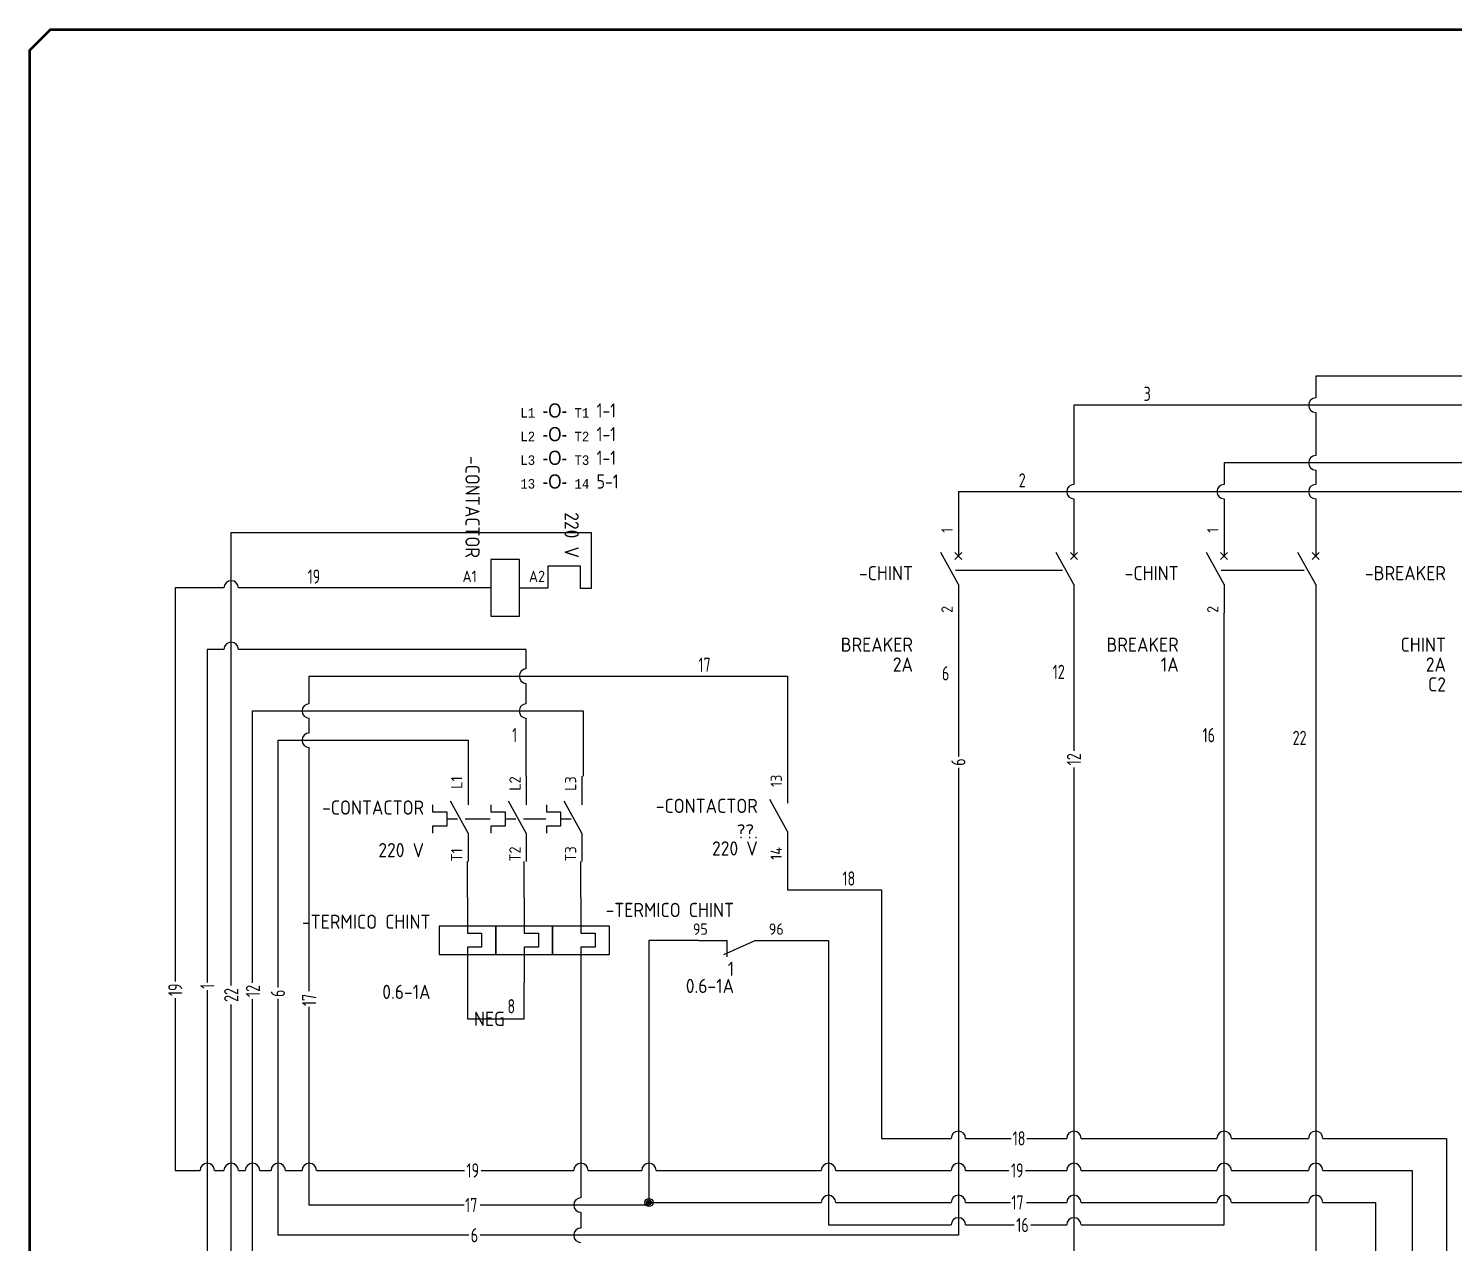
# Model space of a CAD drawing. Header units: inches. Extents: x 0 to 983, y 0 to 649.
# Drawn here: x 0 to 503, y 221 to 649 of the extents above; entities that cross this region are included whole.
import ezdxf
from ezdxf.enums import TextEntityAlignment as Align

# ---------------------------------------------------------------- set-up
doc = ezdxf.new("R2010")
doc.units = ezdxf.units.IN
doc.header["$MEASUREMENT"] = 0
for name, color, linetype in [('BLK_12_THHN', 250, 'Continuous'), ('DESC', 150, 'Continuous'), ('DESCCHILD', 20, 'Continuous'), ('LINK', 9, 'Continuous'), ('LOC', 8, 'Continuous'), ('MISC', 7, 'Continuous'), ('RED_14_THHN', 20, 'Continuous'), ('SYMS', 7, 'Continuous'), ('TAGS', 150, 'Continuous'), ('TERMS', 123, 'Continuous'), ('TITLE', 7, 'Continuous'), ('WHT_12_THHN', 254, 'Continuous'), ('WIRECOPY', 84, 'Continuous'), ('WIREFIXED', 7, 'Continuous'), ('XREF', 7, 'Continuous'), ('XREFCHILD', 134, 'Continuous')]:
    doc.layers.add(name, color=color, linetype=linetype)
doc.styles.add('WD_IEC', font='ISOCP2.shx', dxfattribs={"width": 0.9, "height": 4})

# ---------------------------------------------------------------- blocks, each defined once
blk = doc.blocks.new('NO_NUM_acade_title')
at = {"layer": 'TITLE', "const_width": 0.0312}
blk.add_lwpolyline([(30.594, 0.281), (30.594, 22.177), (30.344, 22.427), (0.281, 22.427), (0.031, 22.177), (0.031, 0.281), (0.281, 0.031), (30.344, 0.031)], close=True, dxfattribs=at)
blk = doc.blocks.new('VCB1')
for p, q in [((0, 7.5), (0, 2.5)), ((0, -2.5), (-3.12, 3.12)), ((0.62, 1.88), (-0.62, 3.12)), ((-0.62, 1.88), (0.62, 3.12)), ((0, -2.5), (0, -7.5))]:
    blk.add_line(p, q)
at = {"style": 'WD_IEC'}
for tag, p in [('INST', (-8, 5.25)), ('LOC', (-8, 1.75)), ('TAG1', (-8, -1.75)), ('RATING1', (-8, -6.35)), ('DESC1', (-8, -14.35)), ('DESC2', (-8, -17.85)), ('DESC3', (-8, -21.35))]:
    blk.add_attdef(tag, text='', height=2.5, dxfattribs=at).set_placement(p, align=Align.RIGHT)
at = {"style": 'WD_IEC', "flags": 1}
for tag, p, height in [('X2TERM01', (0, 7.5), 0.32), ('MFG', (2.75, 6.5), 1.5), ('CAT', (2.75, 4), 1.5), ('X4LINK', (-2, 0), 0.32), ('X1LINK', (-0.5, 0), 0.32), ('X8TERM02', (0, -7.5), 0.32), ('ASSYCODE', (1, -9), 1), ('FAMILY', (1, -10.5), 1), ('CATDESC', (1, -12), 1), ('CONTACT', (1, -13.5), 1), ('COMMON', (2.25, -14.75), 1)]:
    blk.add_attdef(tag, p, '', height=height, dxfattribs=at)
at = {"style": 'WD_IEC'}
blk.add_attdef('TERM01', text='', height=2, rotation=90, dxfattribs=at).set_placement((-1, 7.5), align=Align.RIGHT)
blk.add_attdef('TERM02', (-1, -7.5), '', height=2, rotation=90, dxfattribs=at)
at = {"lineweight": 15, "style": 'WD_IEC'}
blk.add_attdef('XREF', text='', height=2.5, dxfattribs=at).set_placement((-8, -10.35), align=Align.RIGHT)
blk = doc.blocks.new('VOL1')
for p, q in [((0, 7.5), (0, 1.25)), ((-5, 2.5), (-5, -2.5)), ((5, 2.5), (-5, 2.5)), ((0, 1.25), (2.5, 1.25)), ((2.5, 1.25), (2.5, -1.25)), ((5, -2.5), (5, 2.5)), ((-5, -2.5), (5, -2.5)), ((0, -1.25), (0, -7.5)), ((2.5, -1.25), (0, -1.25))]:
    blk.add_line(p, q)
at = {"style": 'WD_IEC'}
for tag, p in [('INST', (-6.5, 9)), ('LOC', (-6.5, 5.5)), ('TAG1', (-6.5, 2)), ('RATING1', (-6.5, -2.5)), ('XREF', (-6.5, -6.5)), ('DESC1', (-6.5, -10.35)), ('DESC2', (-6.5, -13.85)), ('DESC3', (-6.5, -17.35))]:
    blk.add_attdef(tag, text='', height=2.5, dxfattribs=at).set_placement(p, align=Align.RIGHT)
at = {"style": 'WD_IEC', "flags": 1}
for tag, p, height in [('X2TERM01', (0, 7.5), 0.32), ('MFG', (2.75, 6.5), 1.5), ('CAT', (2.75, 4), 1.5), ('X4LINK', (-5, 0), 0.32), ('X1LINK', (5, 0), 0.32), ('ASSYCODE', (1, -4), 1), ('FAMILY', (1, -5.5), 1), ('X8TERM02', (0, -7.5), 0.32), ('CATDESC', (1, -7), 1)]:
    blk.add_attdef(tag, p, '', height=height, dxfattribs=at)
at = {"style": 'WD_IEC'}
blk.add_attdef('TERM01', text='', height=2, rotation=90, dxfattribs=at).set_placement((-1, 7.5), align=Align.RIGHT)
blk.add_attdef('TERM02', (-1, -7.5), '', height=2, rotation=90, dxfattribs=at)
blk = doc.blocks.new('VOL2')
for p, q in [((0, 7.5), (0, 1.25)), ((-5, 2.5), (-5, -2.5)), ((5, 2.5), (-5, 2.5)), ((0, 1.25), (2.5, 1.25)), ((2.5, 1.25), (2.5, -1.25)), ((5, -2.5), (5, 2.5)), ((-5, -2.5), (5, -2.5)), ((0, -1.25), (0, -7.5)), ((2.5, -1.25), (0, -1.25))]:
    blk.add_line(p, q)
at = {"style": 'WD_IEC'}
for tag, p in [('INST', (-6.5, 9)), ('LOC', (-6.5, 5.5)), ('TAG2', (-6.5, 2)), ('RATING1', (-6.5, -2.5)), ('XREF', (-6.5, -6.5)), ('DESC1', (-6.5, -10.35)), ('DESC2', (-6.5, -13.85)), ('DESC3', (-6.5, -17.35))]:
    blk.add_attdef(tag, text='', height=2.5, dxfattribs=at).set_placement(p, align=Align.RIGHT)
at = {"style": 'WD_IEC', "flags": 1}
for tag, p, height in [('X2TERM01', (0, 7.5), 0.32), ('X4LINK', (-5, 0), 0.32), ('X1LINK', (5, 0), 0.32), ('FAMILY', (1, -5.5), 1), ('X8TERM02', (0, -7.5), 0.32)]:
    blk.add_attdef(tag, p, '', height=height, dxfattribs=at)
at = {"style": 'WD_IEC'}
blk.add_attdef('TERM01', text='', height=2, rotation=90, dxfattribs=at).set_placement((-1, 7.5), align=Align.RIGHT)
blk.add_attdef('TERM02', (-1, -7.5), '', height=2, rotation=90, dxfattribs=at)
blk = doc.blocks.new('VOL21')
for p, q in [((0, 7.5), (0, 2.5)), ((0, -2.5), (-3.125, 3.125)), ((-6.25, 2.5), (-6.25, 1.25)), ((-6.25, 1.25), (-3.75, 1.25)), ((-3.75, 1.25), (-3.75, -1.25)), ((-3.75, 0), (-1.875, 0)), ((-6.25, -1.25), (-6.25, -2.5)), ((-3.75, -1.25), (-6.25, -1.25)), ((0, -2.5), (0, -7.5))]:
    blk.add_line(p, q)
at = {"style": 'WD_IEC'}
for tag, p in [('INST', (-7.75, 6.75)), ('LOC', (-7.75, 3.75)), ('TAG2', (-7.75, 0.75)), ('XREF', (-7.75, -3.75)), ('DESC1', (-7.75, -6.75)), ('DESC2', (-7.75, -9.75)), ('DESC3', (-7.75, -12.75))]:
    blk.add_attdef(tag, text='', height=2.5, dxfattribs=at).set_placement(p, align=Align.RIGHT)
at = {"style": 'WD_IEC', "flags": 1}
for tag, p, height in [('X2TERM01', (0, 7.5), 0.32), ('X4LINK', (-6.375, 0), 0.32), ('X1LINK', (-0.5, 0), 0.32), ('CONTACT', (4, -3.5), 1), ('FAMILY', (4, -5), 1), ('COMMON', (5.25, -4.75), 1), ('X8TERM02', (0, -7.5), 0.32)]:
    blk.add_attdef(tag, p, '', height=height, dxfattribs=at)
at = {"style": 'WD_IEC'}
blk.add_attdef('TERM01', text='', height=2, rotation=90, dxfattribs=at).set_placement((-1, 7.5), align=Align.RIGHT)
blk.add_attdef('TERM02', (-1, -7.5), '', height=2, rotation=90, dxfattribs=at)
blk = doc.blocks.new('HT0_LGENERIC')
at = {"style": 'WD_IEC'}
blk.add_attdef('COLOR', text='', height=2.5, dxfattribs=at).set_placement((0, 0), align=Align.MIDDLE_CENTER)
for tag, p in [('X4_TINY_DOT_DONT_REMOVE', (-2.5, 0)), ('X1_TINY_DOT_DONT_REMOVE', (2.5, 0))]:
    blk.add_attdef(tag, p, '', height=0.002, dxfattribs=at)
at = {"style": 'WD_IEC', "flags": 1}
for tag, p in [('X4TERM01', (-2.5, 0)), ('X1TERM01', (2.5, 0))]:
    blk.add_attdef(tag, p, '', height=0.2, dxfattribs=at)
blk = doc.blocks.new('VMS1')
for p, q in [((0, 2.5), (0, 7.5)), ((0, -2.5), (0, -7.5))]:
    blk.add_line(p, q)
blk.add_lwpolyline([(-5, 2.5), (-5, -2.5), (5, -2.5), (5, 2.5)], close=True)
at = {"style": 'WD_IEC'}
for tag, p in [('INST', (-5.25, 10.5)), ('LOC', (-5.25, 7.5)), ('TAG1', (-5.25, 4.5)), ('DESC1', (-5.25, -6.85)), ('DESC2', (-5.25, -9.85)), ('DESC3', (-5.25, -12.85))]:
    blk.add_attdef(tag, text='', height=2.5, dxfattribs=at).set_placement(p, align=Align.RIGHT)
at = {"style": 'WD_IEC', "flags": 1}
for tag, p, height in [('X2TERM01', (0, 7.5), 0.32), ('X4LINK', (-5, 0), 0.32), ('X1LINK', (5, 0), 0.32), ('ASSYCODE', (1, -4), 1), ('FAMILY', (1, -5.5), 1), ('X8TERM02', (0, -7.5), 0.32), ('CATDESC', (1, -7), 1)]:
    blk.add_attdef(tag, p, '', height=height, dxfattribs=at)
at = {"style": 'WD_IEC'}
blk.add_attdef('TERM01', text='', height=2, rotation=90, dxfattribs=at).set_placement((-1, 7.5), align=Align.RIGHT)
at = {"style": 'WD_IEC', "flags": 9}
for tag, p in [('MFG', (-6, 1)), ('CAT', (-6, -1.5))]:
    blk.add_attdef(tag, text='', height=1.5, dxfattribs=at).set_placement(p, align=Align.RIGHT)
at = {"style": 'WD_IEC'}
blk.add_attdef('TERM02', (-1, -7.5), '', height=2, rotation=90, dxfattribs=at)
at = {"lineweight": 9, "style": 'WD_IEC'}
for tag, p in [('NO', (-5.5, -16.5)), ('NC', (-5.5, -19.5))]:
    blk.add_attdef(tag, text='', height=2.5, dxfattribs=at).set_placement(p, align=Align.TOP_RIGHT)
for tag, p in [('XREFNO', (-4, -16.5)), ('XREFNC', (-4, -19.5))]:
    blk.add_attdef(tag, text='', height=2.5, dxfattribs=at).set_placement(p, align=Align.TOP_LEFT)
blk = doc.blocks.new('VCR21')
for p, q in [((0, 7.5), (0, 2.5)), ((0, -2.5), (-3.12, 3.12)), ((0, -2.5), (0, -7.5))]:
    blk.add_line(p, q)
at = {"style": 'WD_IEC'}
for tag, p in [('INST', (-5.25, 6.75)), ('LOC', (-5.25, 3.75)), ('TAG2', (-5.25, 0.75)), ('XREF', (-5.25, -3.75)), ('DESC1', (-5.25, -6.75)), ('DESC2', (-5.25, -9.75)), ('DESC3', (-5.25, -12.75))]:
    blk.add_attdef(tag, text='', height=2.5, dxfattribs=at).set_placement(p, align=Align.RIGHT)
at = {"style": 'WD_IEC', "flags": 1}
for tag, p, height in [('X2TERM01', (0, 7.5), 0.32), ('X4LINK', (-2.75, 0), 0.32), ('X1LINK', (-0.5, 0), 0.32), ('CONTACT', (4, -3.5), 1), ('FAMILY', (4, -5), 1), ('COMMON', (5.25, -4.75), 1), ('X8TERM02', (0, -7.5), 0.32)]:
    blk.add_attdef(tag, p, '', height=height, dxfattribs=at)
at = {"style": 'WD_IEC'}
blk.add_attdef('TERM01', text='', height=2, rotation=90, dxfattribs=at).set_placement((-1, 7.5), align=Align.RIGHT)
blk.add_attdef('TERM02', (-1, -7.5), '', height=2, rotation=90, dxfattribs=at)
blk = doc.blocks.new('HCR22')
for p, q in [((-7.5, 0), (-2.5, 0)), ((2.5, 0), (-3.125, -2.5)), ((-2.5, 0), (-2.5, -2.8678)), ((2.5, 0), (7.5, 0))]:
    blk.add_line(p, q)
at = {"style": 'WD_IEC'}
for tag, p in [('INST', (-1.25, 10.125)), ('LOC', (-1.25, 7.125)), ('TAG2', (-1.25, 4.125)), ('DESC1', (-1.25, -9.25)), ('DESC2', (-1.25, -12.25)), ('DESC3', (-1.25, -15.25))]:
    blk.add_attdef(tag, text='', height=2.5, dxfattribs=at).set_placement(p, align=Align.RIGHT)
for tag, p, height, flags in [('TERM01', (-8.5, 1), 2, 8), ('X4TERM01', (-7.5, 0), 0.32, 1), ('X1TERM02', (7.5, 0), 0.32, 1), ('X2LINK', (0, -0.5), 0.32, 1), ('X8LINK', (0, -1.5), 0.32, 1), ('CONTACT', (7.75, -2.25), 1, 1), ('COMMON', (9, -3.5), 1, 1), ('FAMILY', (7.75, -3.75), 1, 1)]:
    blk.add_attdef(tag, p, '', height=height, dxfattribs=dict(at, flags=flags))
at = {"style": 'WD_IEC', "flags": 8}
for tag, height, p in [('TERM02', 2, (7.5, 1)), ('XREF', 2.5, (-1.25, -6.25))]:
    blk.add_attdef(tag, text='', height=height, dxfattribs=at).set_placement(p, align=Align.RIGHT)
blk = doc.blocks.new('WDDOT')
for radius in [0.72, 0.449, 0.223]:
    blk.add_circle((0, 0), radius)
blk = doc.blocks.new('WD_WNV')
at = {"linetype": 'Continuous', "style": 'WD_IEC', "width": 0.8}
blk.add_attdef('WIRENO', text='', height=2.5, dxfattribs=at).set_placement((-1.6, 0), align=Align.MIDDLE_RIGHT)
at = {"style": 'WD_IEC', "flags": 1}
for tag, p in [('W08USER', (-1, 0.375)), ('W04USER', (-1, 0.875)), ('W05USER', (-1, 0.75)), ('W09USER', (-1, 0.25)), ('W03USER', (-1, 1)), ('W06USER', (-1, 0.625)), ('W07USER', (-1, 0.5)), ('W02USER', (-1, 1.125)), ('W01USER', (-1, 1.25)), ('W10USER', (-1, 0.125))]:
    blk.add_attdef(tag, text='', height=0.08, dxfattribs=at).set_placement(p, align=Align.CENTER)
blk = doc.blocks.new('WD_WNH')
at = {"linetype": 'Continuous', "style": 'WD_IEC', "width": 0.8}
blk.add_attdef('WIRENO', text='', height=2.5, dxfattribs=at).set_placement((0, 0.75), align=Align.CENTER)
at = {"style": 'WD_IEC', "flags": 1}
for tag, p in [('W08USER', (0, 0.375)), ('W04USER', (0, 0.875)), ('W05USER', (0, 0.75)), ('W09USER', (0, 0.25)), ('W03USER', (0, 1)), ('W06USER', (0, 0.625)), ('W07USER', (0, 0.5)), ('W02USER', (0, 1.125)), ('W01USER', (0, 1.25)), ('W10USER', (0, 0.125))]:
    blk.add_attdef(tag, text='', height=0.08, dxfattribs=at).set_placement(p, align=Align.CENTER)
blk = doc.blocks.new('VT0_WGENERIC')
at = {"style": 'WD_IEC'}
for tag, p in [('X1_TINY_DOT_DONT_REMOVE', (0, 5)), ('X4_TINY_DOT_DONT_REMOVE', (0, -5))]:
    blk.add_attdef(tag, p, '', height=0.002, rotation=90, dxfattribs=at)
at = {"style": 'WD_IEC', "flags": 1}
for tag, p in [('X2TERM01', (0, 5)), ('X8TERM01', (0, -5))]:
    blk.add_attdef(tag, p, '', height=0.2, dxfattribs=at)
at = {"style": 'WD_IEC', "width": 0.8}
blk.add_attdef('WIRENO', text='', height=2.5, rotation=90, dxfattribs=at).set_placement((0, 0), align=Align.MIDDLE_CENTER)
blk = doc.blocks.new('HT0_WGENERIC')
at = {"style": 'WD_IEC'}
for tag, p in [('X4_TINY_DOT_DONT_REMOVE', (-5, 0)), ('X1_TINY_DOT_DONT_REMOVE', (5, 0))]:
    blk.add_attdef(tag, p, '', height=0.002, dxfattribs=at)
at = {"style": 'WD_IEC', "flags": 1}
for tag, p in [('X4TERM01', (-5, 0)), ('X1TERM01', (5, 0))]:
    blk.add_attdef(tag, p, '', height=0.2, dxfattribs=at)
at = {"style": 'WD_IEC', "width": 0.8}
blk.add_attdef('WIRENO', text='', height=2.5, dxfattribs=at).set_placement((0, 0), align=Align.MIDDLE_CENTER)

msp = doc.modelspace()

# ---------------------------------------------------------------- linework, layer by layer
at = {"layer": 'BLK_12_THHN'}
for p, q in [((571.24, 496.09), (421.7, 496.09)), ((421.7, 496.09), (421.7, 488.47)), ((565.75, 485.93), (328.08, 485.93)), ((328.08, 485.93), (328.08, 473.23)), ((421.7, 483.39), (421.7, 473.23)), ((69.36, 452.03), (52.15, 452.03)), ((52.15, 452.03), (52.15, 313.39)), ((153.41, 452.03), (74.44, 452.03)), ((328.08, 443.23), (328.08, 392.68)), ((421.7, 227.61), (421.7, 443.23)), ((69.36, 430.38), (63.46, 430.38)), ((63.46, 430.38), (63.49, 313.07)), ((175.87, 430.38), (74.44, 430.38)), ((175.87, 423.48), (175.87, 430.38)), ((99.41, 411.21), (99.41, 420.94)), ((99.41, 420.94), (267.91, 420.94)), ((175.87, 411.21), (175.87, 418.4)), ((267.91, 420.94), (267.91, 386.24)), ((99.41, 400.89), (99.41, 406.13)), ((175.87, 385.65), (175.87, 406.13)), ((88.47, 398.35), (155.35, 398.35)), ((88.47, 311.24), (88.47, 398.35)), ((155.35, 398.35), (155.35, 385.65)), ((99.41, 310), (99.41, 395.81)), ((328.08, 388.64), (328.08, 223.96)), ((267.91, 356.24), (267.91, 345.66)), ((267.91, 345.66), (300.97, 345.66)), ((300.97, 345.66), (300.97, 258.11)), ((236.55, 327.82), (219.07, 327.82)), ((219.07, 327.82), (219.07, 234.62)), ((266.55, 327.82), (282.32, 327.82)), ((282.32, 327.82), (282.32, 227.61)), ((52.15, 307.51), (52.15, 246.81)), ((63.46, 310.27), (63.49, 104.79)), ((88.47, 223.96), (88.47, 307.21)), ((99.41, 234.62), (99.41, 304.4)), ((300.97, 258.11), (325.54, 258.11)), ((330.62, 258.11), (346.63, 258.11)), ((352.23, 258.11), (366.23, 258.11)), ((371.31, 258.11), (419.16, 258.11)), ((424.24, 258.11), (451.41, 258.11)), ((456.49, 258.11), (499.99, 258.11)), ((499.99, 258.11), (499.99, 153.34)), ((52.15, 246.81), (60.92, 246.81)), ((66, 246.81), (69.36, 246.81)), ((74.44, 246.81), (76.88, 246.81)), ((81.96, 246.81), (85.93, 246.81)), ((91.01, 246.81), (96.87, 246.81)), ((101.95, 246.81), (154.06, 246.81)), ((159.94, 246.81), (192.58, 246.81)), ((197.66, 246.81), (216.53, 246.81)), ((221.61, 246.81), (279.78, 246.81)), ((284.86, 246.81), (325.54, 246.81)), ((330.62, 246.81), (345.87, 246.81)), ((351.76, 246.81), (366.23, 246.81)), ((371.31, 246.81), (419.16, 246.81)), ((424.24, 246.81), (451.41, 246.81)), ((456.49, 246.81), (487.96, 246.81)), ((487.96, 246.81), (487.96, 155.32)), ((154.01, 234.62), (99.41, 234.62)), ((219.07, 234.62), (159.61, 234.62)), ((219.07, 235.52), (279.78, 235.52)), ((284.86, 235.52), (325.54, 235.52)), ((330.62, 235.52), (346.44, 235.52)), ((352.04, 235.52), (366.23, 235.52)), ((371.31, 235.52), (419.16, 235.52)), ((424.24, 235.52), (451.41, 235.52)), ((456.49, 235.52), (475.02, 235.52)), ((475.02, 235.52), (475.02, 153.77)), ((282.32, 227.61), (325.54, 227.61)), ((330.62, 227.61), (347.76, 227.61)), ((353.55, 227.61), (366.23, 227.61)), ((371.31, 227.61), (421.7, 227.61)), ((155.59, 223.96), (88.47, 223.96)), ((328.08, 223.96), (159.63, 223.96))]:
    msp.add_line(p, q, dxfattribs=at)
for centre, start, end in [((421.7, 485.93), 90, 270), ((71.9, 452.03), 0, 180), ((71.9, 430.38), 0, 180), ((175.87, 420.94), 90, 270), ((99.41, 408.67), 90, 270), ((175.87, 408.67), 90, 270), ((99.41, 398.35), 90, 270), ((328.08, 258.11), 0, 180), ((368.77, 258.11), 0, 180), ((421.7, 258.11), 0, 180), ((453.95, 258.11), 0, 180), ((63.46, 246.81), 0, 180), ((71.9, 246.81), 0, 180), ((79.42, 246.81), 0, 180), ((88.47, 246.81), 0, 180), ((99.41, 246.81), 0, 180), ((195.12, 246.81), 0, 180), ((219.07, 246.81), 0, 180), ((282.32, 246.81), 0, 180), ((328.08, 246.81), 0, 180), ((368.77, 246.81), 0, 180), ((421.7, 246.81), 0, 180), ((453.95, 246.81), 0, 180), ((282.32, 235.52), 0, 180), ((328.08, 235.52), 0, 180), ((368.77, 235.52), 0, 180), ((421.7, 235.52), 0, 180), ((453.95, 235.52), 0, 180), ((328.08, 227.61), 0, 180), ((368.77, 227.61), 0, 180)]:
    msp.add_arc(centre, 2.54, start, end, dxfattribs=at)
at = {"layer": 'LINK'}
for points in [[(327.08, 458.23), (364.77, 458.23)], [(420.7, 458.23), (449.95, 458.23)], [(154.35, 370.65), (163.12, 370.65)], [(174.87, 370.65), (182.7, 370.65)], [(165.12, 327.92), (165.12, 327.92)], [(185.12, 327.92), (185.12, 327.92)]]:
    msp.add_lwpolyline(points, dxfattribs=at)
at = {"layer": 'RED_14_THHN'}
for p, q in [((591.58, 526.57), (453.95, 526.57)), ((453.95, 526.57), (453.95, 518.95)), ((582.39, 516.41), (368.77, 516.41)), ((368.77, 516.41), (368.77, 488.47)), ((453.95, 513.87), (453.95, 498.63)), ((453.95, 493.55), (453.95, 488.47)), ((368.77, 483.39), (368.77, 473.23)), ((453.95, 483.39), (453.95, 473.23)), ((71.9, 471.51), (82.26, 471.51)), ((71.9, 311.98), (71.9, 471.51)), ((82.26, 471.51), (198.72, 471.51)), ((198.72, 471.51), (198.72, 451.81)), ((194.97, 459.7), (183.41, 459.7)), ((183.41, 459.7), (183.41, 452.08)), ((194.97, 451.81), (194.97, 459.7)), ((198.72, 451.81), (194.97, 451.81)), ((368.77, 443.23), (368.77, 394.58)), ((453.95, 443.23), (453.95, 206)), ((79.42, 408.67), (195.91, 408.67)), ((79.42, 312.95), (79.42, 408.67)), ((195.91, 408.67), (195.91, 385.65)), ((368.77, 388.74), (368.77, 214.46)), ((195.12, 312.92), (195.12, 237.16)), ((79.42, 214.46), (79.42, 307.11)), ((71.9, 206), (71.9, 305.24)), ((195.12, 232.08), (195.12, 226.5))]:
    msp.add_line(p, q, dxfattribs=at)
for centre in [(453.95, 516.41), (453.95, 496.09), (368.77, 485.93), (453.95, 485.93), (195.12, 234.62), (195.12, 223.96)]:
    msp.add_arc(centre, 2.54, 90, 270, dxfattribs=at)
at = {"layer": 'WHT_12_THHN'}
for p, q in [((155.12, 342.92), (155.12, 355.65)), ((175.12, 342.92), (175.12, 355.65)), ((195.12, 342.92), (195.12, 355.65)), ((155.12, 312.92), (155.12, 300.22)), ((175.12, 300.22), (175.12, 312.92)), ((155.12, 300.22), (157.51, 300.22)), ((157.51, 300.22), (170.1, 300.22)), ((170.1, 300.22), (175.12, 300.22))]:
    msp.add_line(p, q, dxfattribs=at)

# ---------------------------------------------------------------- block references
at = {"layer": 'LOC', "color": 7, "xscale": 28.93527259246057, "yscale": 28.93527259246057, "zscale": 28.93527259246057}
msp.add_blockref('NO_NUM_acade_title', (0.04, -0.28), dxfattribs=at)
at = {"layer": 'SYMS'}
ref = msp.add_blockref('VMS1', (168.41, 452.08), dxfattribs=dict(at, xscale=2, yscale=2, zscale=2, rotation=270))
ref.add_attrib('TERM02', 'A2', (176.77, 454.08), dxfattribs={"layer": 'TERMS', "height": 4, "style": 'WD_IEC'})
ref.add_attrib('TERM01', 'A1', dxfattribs={"layer": 'TERMS', "height": 4, "style": 'WD_IEC'}).set_placement((158.41, 454.08), align=Align.RIGHT)
ref.add_attrib('DESC1', '220 V', dxfattribs={"layer": 'DESC', "height": 5, "rotation": 270, "style": 'WD_IEC'}).set_placement((189.36, 462.58), align=Align.RIGHT)
ref.add_attrib('TAG1', '-CONTACTOR', dxfattribs={"layer": 'TAGS', "height": 5, "rotation": 270, "style": 'WD_IEC'}).set_placement((154.41, 462.58), align=Align.RIGHT)
ref = msp.add_blockref('VCB1', (328.08, 458.23), dxfattribs=dict(at, xscale=2, yscale=2, zscale=2))
ref.add_attrib('TERM02', '2', (326.08, 443.23), dxfattribs={"layer": 'TERMS', "height": 4, "rotation": 90, "style": 'WD_IEC'})
ref.add_attrib('TERM01', '1', dxfattribs={"layer": 'TERMS', "height": 4, "rotation": 90, "style": 'WD_IEC'}).set_placement((326.08, 473.23), align=Align.RIGHT)
ref.add_attrib('DESC2', '2A', dxfattribs={"layer": 'DESC', "height": 5, "style": 'WD_IEC'}).set_placement((312.08, 422.53), align=Align.RIGHT)
ref.add_attrib('DESC1', 'BREAKER', dxfattribs={"layer": 'DESC', "height": 5, "style": 'WD_IEC'}).set_placement((312.08, 429.53), align=Align.RIGHT)
ref.add_attrib('TAG1', '-CHINT', dxfattribs={"layer": 'TAGS', "height": 5, "style": 'WD_IEC'}).set_placement((312.08, 454.73), align=Align.RIGHT)
at = {"layer": 'SYMS', "xscale": 2, "yscale": 2, "zscale": 2}
for name, p in [('VCB1', (368.77, 458.23)), ('VCB1', (453.95, 458.23)), ('VOL2', (175.12, 327.92)), ('VOL2', (195.12, 327.92)), ('WDDOT', (219.07, 235.52))]:
    msp.add_blockref(name, p, dxfattribs=at)
at = {"layer": 'SYMS'}
ref = msp.add_blockref('VCB1', (421.7, 458.23), dxfattribs=dict(at, xscale=2, yscale=2, zscale=2))
ref.add_attrib('TERM02', '2', (419.7, 443.23), dxfattribs={"layer": 'TERMS', "height": 4, "rotation": 90, "style": 'WD_IEC'})
ref.add_attrib('TERM01', '1', dxfattribs={"layer": 'TERMS', "height": 4, "rotation": 90, "style": 'WD_IEC'}).set_placement((419.7, 473.23), align=Align.RIGHT)
ref.add_attrib('DESC2', '1A', dxfattribs={"layer": 'DESC', "height": 5, "style": 'WD_IEC'}).set_placement((405.7, 422.53), align=Align.RIGHT)
ref.add_attrib('DESC1', 'BREAKER', dxfattribs={"layer": 'DESC', "height": 5, "style": 'WD_IEC'}).set_placement((405.7, 429.53), align=Align.RIGHT)
ref.add_attrib('TAG1', '-CHINT', dxfattribs={"layer": 'TAGS', "height": 5, "style": 'WD_IEC'}).set_placement((405.7, 454.73), align=Align.RIGHT)
ref = msp.add_blockref('VCB1', (515.84, 458.23), dxfattribs=dict(at, xscale=2, yscale=2, zscale=2))
ref.add_attrib('TERM02', '2', (513.84, 443.23), dxfattribs={"layer": 'TERMS', "height": 4, "rotation": 90, "style": 'WD_IEC'})
ref.add_attrib('TERM01', '1', dxfattribs={"layer": 'TERMS', "height": 4, "rotation": 90, "style": 'WD_IEC'}).set_placement((513.84, 473.23), align=Align.RIGHT)
ref.add_attrib('DESC3', 'C2', dxfattribs={"layer": 'DESC', "height": 5, "style": 'WD_IEC'}).set_placement((499.84, 415.53), align=Align.RIGHT)
ref.add_attrib('DESC2', '2A', dxfattribs={"layer": 'DESC', "height": 5, "style": 'WD_IEC'}).set_placement((499.84, 422.53), align=Align.RIGHT)
ref.add_attrib('DESC1', 'CHINT', dxfattribs={"layer": 'DESC', "height": 5, "style": 'WD_IEC'}).set_placement((499.84, 429.53), align=Align.RIGHT)
ref.add_attrib('TAG1', '-BREAKER', dxfattribs={"layer": 'TAGS', "height": 5, "style": 'WD_IEC'}).set_placement((499.84, 454.73), align=Align.RIGHT)
ref = msp.add_blockref('VT0_WGENERIC', (328.08, 390.66), dxfattribs=dict(at, xscale=2, yscale=2, zscale=2))
ref.add_attrib('X4_TINY_DOT_DONT_REMOVE', '.', (328.08, 388.64), dxfattribs={"layer": 'MISC', "height": 0.004, "rotation": 90, "style": 'WD_IEC'})
ref.add_attrib('X1_TINY_DOT_DONT_REMOVE', '.', (328.08, 392.68), dxfattribs={"layer": 'MISC', "height": 0.004, "rotation": 90, "style": 'WD_IEC'})
ref.add_attrib('WIRENO', '6', dxfattribs={"layer": 'WIRECOPY', "height": 5, "rotation": 90, "style": 'WD_IEC', "width": 0.8}).set_placement((328.08, 390.66), align=Align.MIDDLE_CENTER)
ref = msp.add_blockref('VT0_WGENERIC', (368.77, 391.66), dxfattribs=dict(at, xscale=2, yscale=2, zscale=2))
ref.add_attrib('X4_TINY_DOT_DONT_REMOVE', '.', (368.77, 388.74), dxfattribs={"layer": 'MISC', "height": 0.004, "rotation": 90, "style": 'WD_IEC'})
ref.add_attrib('X1_TINY_DOT_DONT_REMOVE', '.', (368.77, 394.58), dxfattribs={"layer": 'MISC', "height": 0.004, "rotation": 90, "style": 'WD_IEC'})
ref.add_attrib('WIRENO', '12', dxfattribs={"layer": 'WIRECOPY', "height": 5, "rotation": 90, "style": 'WD_IEC', "width": 0.8}).set_placement((368.77, 391.66), align=Align.MIDDLE_CENTER)
ref = msp.add_blockref('VOL21', (155.35, 370.65), dxfattribs=dict(at, xscale=2, yscale=2, zscale=2))
ref.add_attrib('TERM02', 'T1', (153.35, 355.65), dxfattribs={"layer": 'TERMS', "height": 4, "rotation": 90, "style": 'WD_IEC'})
ref.add_attrib('TERM01', 'L1', dxfattribs={"layer": 'TERMS', "height": 4, "rotation": 90, "style": 'WD_IEC'}).set_placement((153.35, 385.65), align=Align.RIGHT)
ref.add_attrib('DESC1', '220 V', dxfattribs={"layer": 'DESCCHILD', "height": 5, "style": 'WD_IEC'}).set_placement((139.85, 357.15), align=Align.RIGHT)
ref.add_attrib('TAG2', '-CONTACTOR', dxfattribs={"layer": 'TAGS', "height": 5, "style": 'WD_IEC'}).set_placement((139.85, 372.15), align=Align.RIGHT)
ref = msp.add_blockref('VOL21', (175.87, 370.65), dxfattribs=dict(at, xscale=2, yscale=2, zscale=2))
ref.add_attrib('TERM02', 'T2', (173.87, 355.65), dxfattribs={"layer": 'TERMS', "height": 4, "rotation": 90, "style": 'WD_IEC'})
ref.add_attrib('TERM01', 'L2', dxfattribs={"layer": 'TERMS', "height": 4, "rotation": 90, "style": 'WD_IEC'}).set_placement((173.87, 385.65), align=Align.RIGHT)
ref = msp.add_blockref('VOL21', (195.45, 370.65), dxfattribs=dict(at, xscale=2, yscale=2, zscale=2))
ref.add_attrib('TERM02', 'T3', (193.45, 355.65), dxfattribs={"layer": 'TERMS', "height": 4, "rotation": 90, "style": 'WD_IEC'})
ref.add_attrib('TERM01', 'L3', dxfattribs={"layer": 'TERMS', "height": 4, "rotation": 90, "style": 'WD_IEC'}).set_placement((193.45, 385.65), align=Align.RIGHT)
ref = msp.add_blockref('VCR21', (267.91, 371.24), dxfattribs=dict(at, xscale=2, yscale=2, zscale=2))
ref.add_attrib('TERM02', '14', (265.91, 356.24), dxfattribs={"layer": 'TERMS', "height": 4, "rotation": 90, "style": 'WD_IEC'})
ref.add_attrib('TERM01', '13', dxfattribs={"layer": 'TERMS', "height": 4, "rotation": 90, "style": 'WD_IEC'}).set_placement((265.91, 386.24), align=Align.RIGHT)
ref.add_attrib('XREF', '??.', dxfattribs={"layer": 'XREFCHILD', "height": 5, "style": 'WD_IEC'}).set_placement((257.41, 363.74), align=Align.RIGHT)
ref.add_attrib('DESC1', '220 V', dxfattribs={"layer": 'DESCCHILD', "height": 5, "style": 'WD_IEC'}).set_placement((257.41, 357.74), align=Align.RIGHT)
ref.add_attrib('TAG2', '-CONTACTOR', dxfattribs={"layer": 'TAGS', "height": 5, "style": 'WD_IEC'}).set_placement((257.41, 372.74), align=Align.RIGHT)
ref = msp.add_blockref('VOL1', (155.12, 327.92), dxfattribs=dict(at, xscale=2, yscale=2, zscale=2))
ref.add_attrib('DESC1', '0.6-1A', dxfattribs={"layer": 'DESC', "height": 5, "style": 'WD_IEC'}).set_placement((142.12, 307.22), align=Align.RIGHT)
ref.add_attrib('TAG1', '-TERMICO CHINT', dxfattribs={"layer": 'TAGS', "height": 5, "style": 'WD_IEC'}).set_placement((142.12, 331.92), align=Align.RIGHT)
ref = msp.add_blockref('HCR22', (251.55, 327.82), dxfattribs=dict(at, xscale=2, yscale=2, zscale=2))
ref.add_attrib('TERM02', '96', dxfattribs={"layer": 'TERMS', "height": 4, "style": 'WD_IEC', "flags": 8}).set_placement((266.55, 329.82), align=Align.RIGHT)
ref.add_attrib('TERM01', '95', (234.55, 329.82), dxfattribs={"layer": 'TERMS', "height": 4, "style": 'WD_IEC', "flags": 8})
ref.add_attrib('XREF', '1', dxfattribs={"layer": 'XREFCHILD', "height": 5, "style": 'WD_IEC', "flags": 8}).set_placement((249.05, 315.32), align=Align.RIGHT)
ref.add_attrib('DESC1', '0.6-1A', dxfattribs={"layer": 'DESCCHILD', "height": 5, "style": 'WD_IEC'}).set_placement((249.05, 309.32), align=Align.RIGHT)
ref.add_attrib('TAG2', '-TERMICO CHINT', dxfattribs={"layer": 'TAGS', "height": 5, "style": 'WD_IEC'}).set_placement((249.05, 336.07), align=Align.RIGHT)
ref = msp.add_blockref('VT0_WGENERIC', (52.19, 310.45), dxfattribs=dict(at, xscale=2, yscale=2, zscale=2))
ref.add_attrib('X4_TINY_DOT_DONT_REMOVE', '.', (52.19, 307.51), dxfattribs={"layer": 'MISC', "height": 0.004, "rotation": 90, "style": 'WD_IEC'})
ref.add_attrib('X1_TINY_DOT_DONT_REMOVE', '.', (52.19, 313.39), dxfattribs={"layer": 'MISC', "height": 0.004, "rotation": 90, "style": 'WD_IEC'})
ref.add_attrib('WIRENO', '19', dxfattribs={"layer": 'WIRECOPY', "height": 5, "rotation": 90, "style": 'WD_IEC', "width": 0.8}).set_placement((52.19, 310.45), align=Align.MIDDLE_CENTER)
ref = msp.add_blockref('VT0_WGENERIC', (63.49, 311.67), dxfattribs=dict(at, xscale=2, yscale=2, zscale=2))
ref.add_attrib('X4_TINY_DOT_DONT_REMOVE', '.', (63.49, 310.27), dxfattribs={"layer": 'MISC', "height": 0.004, "rotation": 90, "style": 'WD_IEC'})
ref.add_attrib('X1_TINY_DOT_DONT_REMOVE', '.', (63.49, 313.07), dxfattribs={"layer": 'MISC', "height": 0.004, "rotation": 90, "style": 'WD_IEC'})
ref.add_attrib('WIRENO', '1', dxfattribs={"layer": 'WIRECOPY', "height": 5, "rotation": 90, "style": 'WD_IEC', "width": 0.8}).set_placement((63.49, 311.67), align=Align.MIDDLE_CENTER)
ref = msp.add_blockref('VT0_WGENERIC', (71.9, 308.61), dxfattribs=dict(at, xscale=2, yscale=2, zscale=2))
ref.add_attrib('X4_TINY_DOT_DONT_REMOVE', '.', (71.9, 305.24), dxfattribs={"layer": 'MISC', "height": 0.004, "rotation": 90, "style": 'WD_IEC'})
ref.add_attrib('X1_TINY_DOT_DONT_REMOVE', '.', (71.9, 311.98), dxfattribs={"layer": 'MISC', "height": 0.004, "rotation": 90, "style": 'WD_IEC'})
ref.add_attrib('WIRENO', '22', dxfattribs={"layer": 'WIRECOPY', "height": 5, "rotation": 90, "style": 'WD_IEC', "width": 0.8}).set_placement((71.9, 308.61), align=Align.MIDDLE_CENTER)
ref = msp.add_blockref('VT0_WGENERIC', (79.54, 310.03), dxfattribs=dict(at, xscale=2, yscale=2, zscale=2))
ref.add_attrib('X4_TINY_DOT_DONT_REMOVE', '.', (79.54, 307.11), dxfattribs={"layer": 'MISC', "height": 0.004, "rotation": 90, "style": 'WD_IEC'})
ref.add_attrib('X1_TINY_DOT_DONT_REMOVE', '.', (79.54, 312.95), dxfattribs={"layer": 'MISC', "height": 0.004, "rotation": 90, "style": 'WD_IEC'})
ref.add_attrib('WIRENO', '12', dxfattribs={"layer": 'WIRECOPY', "height": 5, "rotation": 90, "style": 'WD_IEC', "width": 0.8}).set_placement((79.54, 310.03), align=Align.MIDDLE_CENTER)
ref = msp.add_blockref('VT0_WGENERIC', (88.35, 309.22), dxfattribs=dict(at, xscale=2, yscale=2, zscale=2))
ref.add_attrib('X4_TINY_DOT_DONT_REMOVE', '.', (88.35, 307.21), dxfattribs={"layer": 'MISC', "height": 0.004, "rotation": 90, "style": 'WD_IEC'})
ref.add_attrib('X1_TINY_DOT_DONT_REMOVE', '.', (88.35, 311.24), dxfattribs={"layer": 'MISC', "height": 0.004, "rotation": 90, "style": 'WD_IEC'})
ref.add_attrib('WIRENO', '6', dxfattribs={"layer": 'WIRECOPY', "height": 5, "rotation": 90, "style": 'WD_IEC', "width": 0.8}).set_placement((88.35, 309.22), align=Align.MIDDLE_CENTER)
ref = msp.add_blockref('VT0_WGENERIC', (99.38, 308), dxfattribs=dict(at, xscale=2, yscale=2, zscale=2))
ref.add_attrib('X4_TINY_DOT_DONT_REMOVE', '.', (99.38, 304.4), dxfattribs={"layer": 'MISC', "height": 0.004, "rotation": 90, "style": 'WD_IEC'})
ref.add_attrib('X1_TINY_DOT_DONT_REMOVE', '.', (99.38, 310), dxfattribs={"layer": 'MISC', "height": 0.004, "rotation": 90, "style": 'WD_IEC'})
ref.add_attrib('WIRENO', '17 ', dxfattribs={"layer": 'WIRECOPY', "height": 5, "rotation": 90, "style": 'WD_IEC', "width": 0.8}).set_placement((99.38, 308), align=Align.MIDDLE_CENTER)
ref = msp.add_blockref('HT0_LGENERIC', (162.86, 300.22), dxfattribs=dict(at, xscale=2, yscale=2, zscale=2))
ref.add_attrib('X4_TINY_DOT_DONT_REMOVE', '.', (156.86, 300.22), dxfattribs={"layer": 'MISC', "height": 0.004, "style": 'WD_IEC'})
ref.add_attrib('X1_TINY_DOT_DONT_REMOVE', '.', (168.86, 300.22), dxfattribs={"layer": 'MISC', "height": 0.004, "style": 'WD_IEC'})
ref.add_attrib('COLOR', 'NEG', dxfattribs={"layer": 'MISC', "height": 5, "style": 'WD_IEC'}).set_placement((162.86, 300.22), align=Align.MIDDLE_CENTER)
ref = msp.add_blockref('HT0_WGENERIC', (349.43, 258.11), dxfattribs=dict(at, xscale=2, yscale=2, zscale=2))
ref.add_attrib('X4_TINY_DOT_DONT_REMOVE', '.', (346.63, 258.11), dxfattribs={"layer": 'MISC', "height": 0.004, "style": 'WD_IEC'})
ref.add_attrib('X1_TINY_DOT_DONT_REMOVE', '.', (352.23, 258.11), dxfattribs={"layer": 'MISC', "height": 0.004, "style": 'WD_IEC'})
ref.add_attrib('WIRENO', '18', dxfattribs={"layer": 'WIRECOPY', "height": 5, "style": 'WD_IEC', "width": 0.8}).set_placement((349.43, 258.11), align=Align.MIDDLE_CENTER)
ref = msp.add_blockref('HT0_WGENERIC', (157, 246.81), dxfattribs=dict(at, xscale=2, yscale=2, zscale=2))
ref.add_attrib('X4_TINY_DOT_DONT_REMOVE', '.', (154.06, 246.81), dxfattribs={"layer": 'MISC', "height": 0.004, "style": 'WD_IEC'})
ref.add_attrib('X1_TINY_DOT_DONT_REMOVE', '.', (159.94, 246.81), dxfattribs={"layer": 'MISC', "height": 0.004, "style": 'WD_IEC'})
ref.add_attrib('WIRENO', '19', dxfattribs={"layer": 'WIRECOPY', "height": 5, "style": 'WD_IEC', "width": 0.8}).set_placement((157, 246.81), align=Align.MIDDLE_CENTER)
ref = msp.add_blockref('HT0_WGENERIC', (348.82, 246.81), dxfattribs=dict(at, xscale=2, yscale=2, zscale=2))
ref.add_attrib('X4_TINY_DOT_DONT_REMOVE', '.', (345.87, 246.81), dxfattribs={"layer": 'MISC', "height": 0.004, "style": 'WD_IEC'})
ref.add_attrib('X1_TINY_DOT_DONT_REMOVE', '.', (351.76, 246.81), dxfattribs={"layer": 'MISC', "height": 0.004, "style": 'WD_IEC'})
ref.add_attrib('WIRENO', '19', dxfattribs={"layer": 'WIRECOPY', "height": 5, "style": 'WD_IEC', "width": 0.8}).set_placement((348.82, 246.81), align=Align.MIDDLE_CENTER)
ref = msp.add_blockref('HT0_WGENERIC', (157.61, 234.62), dxfattribs=dict(at, xscale=2, yscale=2, zscale=2))
ref.add_attrib('X4_TINY_DOT_DONT_REMOVE', '.', (154.01, 234.62), dxfattribs={"layer": 'MISC', "height": 0.004, "style": 'WD_IEC'})
ref.add_attrib('X1_TINY_DOT_DONT_REMOVE', '.', (159.61, 234.62), dxfattribs={"layer": 'MISC', "height": 0.004, "style": 'WD_IEC'})
ref.add_attrib('WIRENO', '17 ', dxfattribs={"layer": 'WIRECOPY', "height": 5, "style": 'WD_IEC', "width": 0.8}).set_placement((157.61, 234.62), align=Align.MIDDLE_CENTER)
ref = msp.add_blockref('HT0_WGENERIC', (350.04, 235.52), dxfattribs=dict(at, xscale=2, yscale=2, zscale=2))
ref.add_attrib('X4_TINY_DOT_DONT_REMOVE', '.', (346.44, 235.52), dxfattribs={"layer": 'MISC', "height": 0.004, "style": 'WD_IEC'})
ref.add_attrib('X1_TINY_DOT_DONT_REMOVE', '.', (352.04, 235.52), dxfattribs={"layer": 'MISC', "height": 0.004, "style": 'WD_IEC'})
ref.add_attrib('WIRENO', '17 ', dxfattribs={"layer": 'WIRECOPY', "height": 5, "style": 'WD_IEC', "width": 0.8}).set_placement((350.04, 235.52), align=Align.MIDDLE_CENTER)
ref = msp.add_blockref('HT0_WGENERIC', (157.61, 223.99), dxfattribs=dict(at, xscale=2, yscale=2, zscale=2))
ref.add_attrib('X4_TINY_DOT_DONT_REMOVE', '.', (155.59, 223.99), dxfattribs={"layer": 'MISC', "height": 0.004, "style": 'WD_IEC'})
ref.add_attrib('X1_TINY_DOT_DONT_REMOVE', '.', (159.63, 223.99), dxfattribs={"layer": 'MISC', "height": 0.004, "style": 'WD_IEC'})
ref.add_attrib('WIRENO', '6', dxfattribs={"layer": 'WIRECOPY', "height": 5, "style": 'WD_IEC', "width": 0.8}).set_placement((157.61, 223.99), align=Align.MIDDLE_CENTER)
ref = msp.add_blockref('HT0_WGENERIC', (350.66, 227.61), dxfattribs=dict(at, xscale=2, yscale=2, zscale=2))
ref.add_attrib('X4_TINY_DOT_DONT_REMOVE', '.', (347.76, 227.61), dxfattribs={"layer": 'MISC', "height": 0.004, "style": 'WD_IEC'})
ref.add_attrib('X1_TINY_DOT_DONT_REMOVE', '.', (353.55, 227.61), dxfattribs={"layer": 'MISC', "height": 0.004, "style": 'WD_IEC'})
ref.add_attrib('WIRENO', '16', dxfattribs={"layer": 'WIRECOPY', "height": 5, "style": 'WD_IEC', "width": 0.8}).set_placement((350.66, 227.61), align=Align.MIDDLE_CENTER)
at = {"layer": 'WIREFIXED'}
ref = msp.add_blockref('WD_WNH', (394.61, 516.41), dxfattribs=dict(at, xscale=2, yscale=2, zscale=2))
ref.add_attrib('WIRENOF', '3', dxfattribs={"linetype": 'Continuous', "height": 5, "style": 'WD_IEC', "width": 0.8}).set_placement((394.61, 517.91), align=Align.CENTER)
ref = msp.add_blockref('WD_WNH', (350.56, 485.93), dxfattribs=dict(at, xscale=2, yscale=2, zscale=2))
ref.add_attrib('WIRENOF', '2', dxfattribs={"linetype": 'Continuous', "height": 5, "style": 'WD_IEC', "width": 0.8}).set_placement((350.56, 487.43), align=Align.CENTER)
ref = msp.add_blockref('WD_WNH', (101.05, 452.03), dxfattribs=dict(at, xscale=2, yscale=2, zscale=2))
ref.add_attrib('WIRENOF', '19', dxfattribs={"linetype": 'Continuous', "height": 5, "style": 'WD_IEC', "width": 0.8}).set_placement((101.05, 453.53), align=Align.CENTER)
ref = msp.add_blockref('WD_WNH', (239.79, 420.94), dxfattribs=dict(at, xscale=2, yscale=2, zscale=2))
ref.add_attrib('WIRENOF', '17 ', dxfattribs={"linetype": 'Continuous', "height": 5, "style": 'WD_IEC', "width": 0.8}).set_placement((239.79, 422.44), align=Align.CENTER)
ref = msp.add_blockref('WD_WNV', (328.08, 421.94), dxfattribs=dict(at, xscale=2, yscale=2, zscale=2))
ref.add_attrib('WIRENOF', '6', dxfattribs={"linetype": 'Continuous', "height": 5, "style": 'WD_IEC', "width": 0.8}).set_placement((324.88, 421.94), align=Align.MIDDLE_RIGHT)
ref = msp.add_blockref('WD_WNV', (368.77, 422.45), dxfattribs=dict(at, xscale=2, yscale=2, zscale=2))
ref.add_attrib('WIRENOF', '12', dxfattribs={"linetype": 'Continuous', "height": 5, "style": 'WD_IEC', "width": 0.8}).set_placement((365.57, 422.45), align=Align.MIDDLE_RIGHT)
ref = msp.add_blockref('WD_WNV', (175.87, 400.23), dxfattribs=dict(at, xscale=2, yscale=2, zscale=2))
ref.add_attrib('WIRENOF', '1', dxfattribs={"linetype": 'Continuous', "height": 5, "style": 'WD_IEC', "width": 0.8}).set_placement((172.67, 400.23), align=Align.MIDDLE_RIGHT)
ref = msp.add_blockref('WD_WNV', (421.7, 400.15), dxfattribs=dict(at, xscale=2, yscale=2, zscale=2))
ref.add_attrib('WIRENOF', '16', dxfattribs={"linetype": 'Continuous', "height": 5, "style": 'WD_IEC', "width": 0.8}).set_placement((418.5, 400.15), align=Align.MIDDLE_RIGHT)
ref = msp.add_blockref('WD_WNV', (453.95, 399.21), dxfattribs=dict(at, xscale=2, yscale=2, zscale=2))
ref.add_attrib('WIRENOF', '22', dxfattribs={"linetype": 'Continuous', "height": 5, "style": 'WD_IEC', "width": 0.8}).set_placement((450.75, 399.21), align=Align.MIDDLE_RIGHT)
ref = msp.add_blockref('WD_WNH', (289.48, 345.66), dxfattribs=dict(at, xscale=2, yscale=2, zscale=2))
ref.add_attrib('WIRENOF', '18', dxfattribs={"linetype": 'Continuous', "height": 5, "style": 'WD_IEC', "width": 0.8}).set_placement((289.48, 347.16), align=Align.CENTER)
ref = msp.add_blockref('WD_WNV', (175.12, 304.65), dxfattribs=dict(at, xscale=2, yscale=2, zscale=2))
ref.add_attrib('WIRENOF', '8', dxfattribs={"linetype": 'Continuous', "height": 5, "style": 'WD_IEC', "width": 0.8}).set_placement((171.92, 304.65), align=Align.MIDDLE_RIGHT)

# ---------------------------------------------------------------- texts
at = {"layer": 'XREF', "insert": (173.75, 517.03), "char_height": 5, "attachment_point": 1, "style": 'WD_IEC'}
msp.add_mtext('{\\Fmonotxt.shx|c0;\\H0.67x;L1 }{\\Facaderef.shx|c0;-O-} {\\Fmonotxt.shx|c0;\\H0.67x;T1} 1-1\\P{\\Fmonotxt.shx|c0;\\H0.67x;L2 }{\\Facaderef.shx|c0;-O-} {\\Fmonotxt.shx|c0;\\H0.67x;T2} 1-1\\P{\\Fmonotxt.shx|c0;\\H0.67x;L3 }{\\Facaderef.shx|c0;-O-} {\\Fmonotxt.shx|c0;\\H0.67x;T3} 1-1\\P{\\Fmonotxt.shx|c0;\\H0.67x;13 }{\\Facaderef.shx|c0;-O-} {\\Fmonotxt.shx|c0;\\H0.67x;14} 5-1', dxfattribs=at)

doc.saveas('drawing.dxf')
